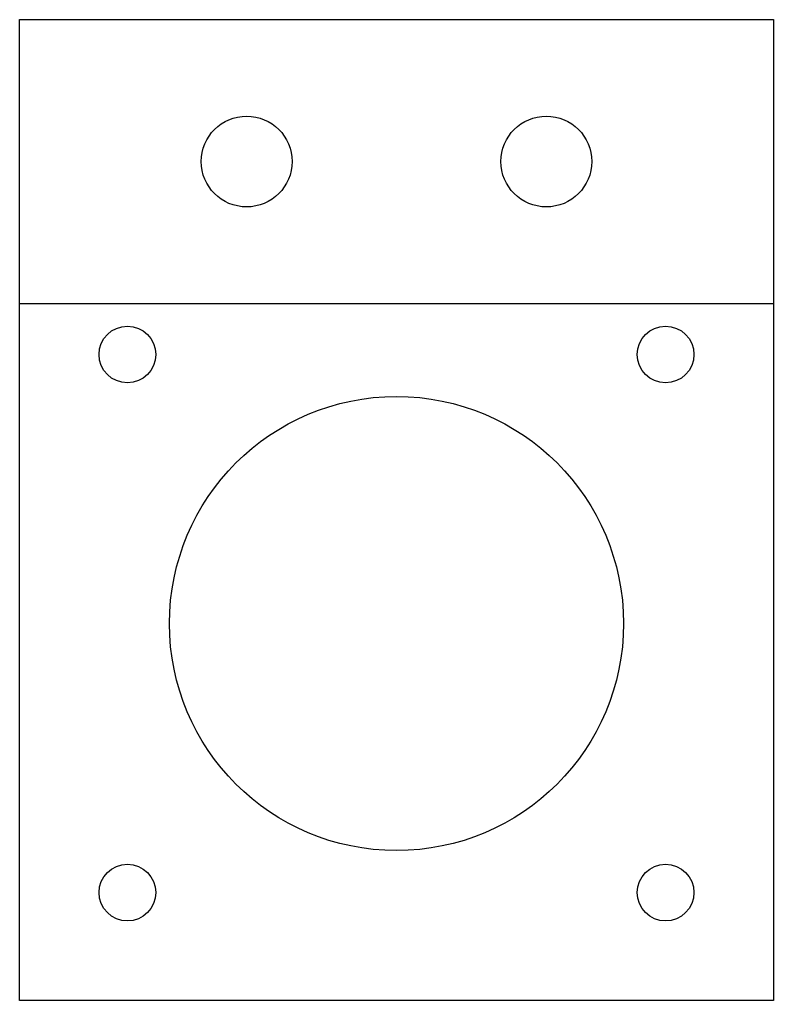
# Model space of a CAD drawing. Extents: x -33.2 to 33.2, y -33.2 to 53.2.
import ezdxf

# ---------------------------------------------------------------- set-up
doc = ezdxf.new("R2010")
doc.units = 0
doc.header["$MEASUREMENT"] = 0

msp = doc.modelspace()

# ---------------------------------------------------------------- linework, layer by layer
for p, q in [((-33.2, 28.2), (-33.2, 53.2)), ((-33.2, 53.2), (33.2, 53.2)), ((33.2, 53.2), (33.2, 28.2)), ((-33.2, 28.2), (33.2, 28.2)), ((-33.2, -33.2), (-33.2, 28.2)), ((33.2, 28.2), (33.2, -33.2)), ((33.2, -33.2), (-33.2, -33.2))]:
    msp.add_line(p, q)
for centre, radius in [((-13.2, 40.7), 4), ((13.2, 40.7), 4), ((-23.7, 23.7), 2.5), ((23.7, 23.7), 2.5), ((0, 0), 20), ((-23.7, -23.7), 2.5), ((23.7, -23.7), 2.5)]:
    msp.add_circle(centre, radius)

doc.saveas('drawing.dxf')
